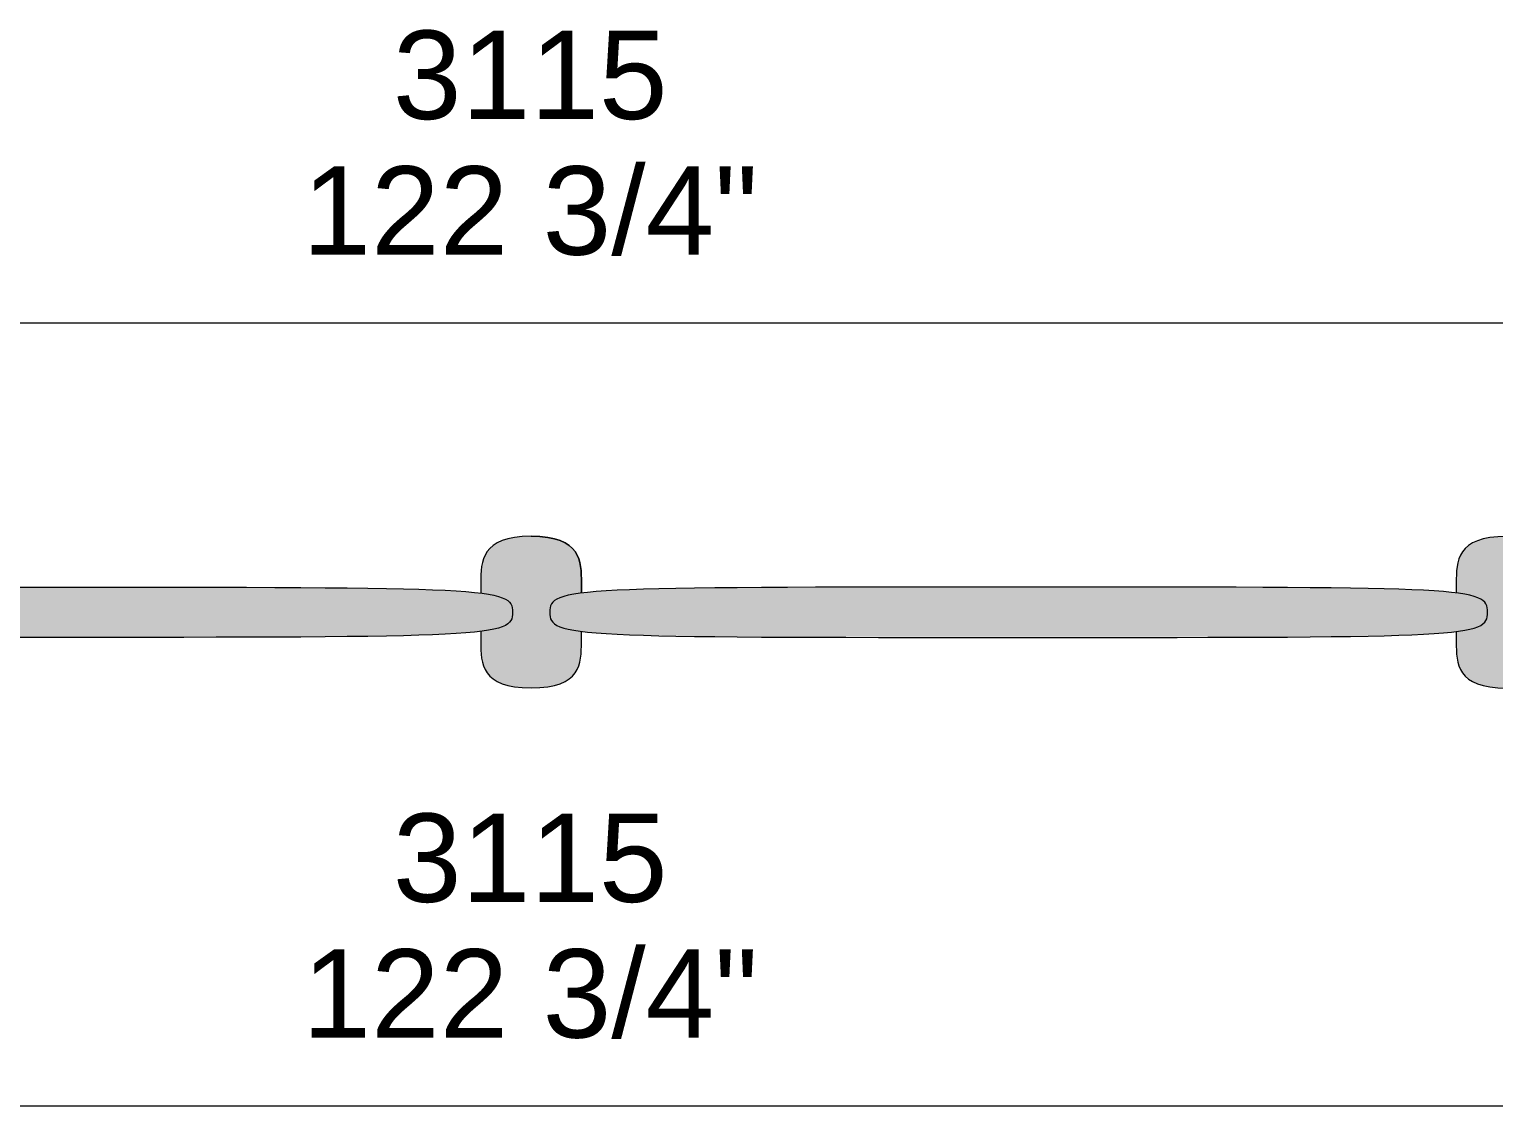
# Model space of a CAD drawing. Header units: millimetres. Extents: x -23380 to 52531, y -5628 to 1041.
# Drawn here: x -2095 to -936, y -1709 to -857 of the extents above; entities that cross this region are included whole.
import ezdxf

# ---------------------------------------------------------------- set-up
doc = ezdxf.new("R2010")
doc.units = ezdxf.units.MM
for name, color, linetype, lineweight in [('dimensions', 7, 'Continuous', 5), ('drawing', 7, 'Continuous', 5), ('hatch', 9, 'Continuous', 5)]:
    doc.layers.add(name, color=color, linetype=linetype, lineweight=lineweight)
doc.styles.add('Poliform mm', font='arial.ttf')
doc.styles.add('Poliform pollici', font='arial.ttf')

msp = doc.modelspace()

# ---------------------------------------------------------------- hatches: boundary and pattern name
at = {"layer": 'hatch'}
for points in [[(-1712.8, -1318.9), (-1712.8, -1318.2), (-1712.8, -1317.5), (-1712.9, -1316.8), (-1712.9, -1316.5), (-1712.9, -1316.2), (-1713, -1315.8), (-1713, -1315.5), (-1713.1, -1315.2), (-1713.1, -1314.9), (-1713.2, -1314.6), (-1713.3, -1314.3), (-1713.4, -1314), (-1713.5, -1313.7), (-1713.5, -1313.6), (-1713.6, -1313.4), (-1713.7, -1313.3), (-1713.7, -1313.1), (-1713.8, -1313), (-1713.9, -1312.8), (-1713.9, -1312.7), (-1714, -1312.6), (-1714.1, -1312.4), (-1714.2, -1312.3), (-1714.2, -1312.2), (-1714.3, -1312), (-1714.4, -1311.9), (-1714.5, -1311.8), (-1714.6, -1311.6), (-1714.7, -1311.5), (-1714.8, -1311.4), (-1714.9, -1311.2), (-1715, -1311.1), (-1715.1, -1311), (-1715.2, -1310.9), (-1715.3, -1310.7), (-1715.5, -1310.6), (-1715.6, -1310.5), (-1715.7, -1310.4), (-1715.9, -1310.2), (-1716, -1310.1), (-1716.1, -1310), (-1716.4, -1309.8), (-1716.7, -1309.5), (-1717.1, -1309.3), (-1717.4, -1309.1), (-1717.8, -1308.8), (-1718.2, -1308.6), (-1718.6, -1308.4), (-1719, -1308.2), (-1719.4, -1308), (-1719.9, -1307.8), (-1720.3, -1307.6), (-1720.8, -1307.4), (-1721.4, -1307.2), (-1721.9, -1307), (-1723, -1306.6), (-1724.3, -1306.2), (-1725.6, -1305.9), (-1727, -1305.5), (-1728.6, -1305.2), (-1730.2, -1304.9), (-1733.8, -1304.3), (-1737.9, -1303.7), (-1737.9, -1295.6), (-1737.8, -1292.4), (-1737.8, -1289.2), (-1737.7, -1287.6), (-1737.6, -1285.9), (-1737.4, -1284.3), (-1737.2, -1282.7), (-1737.1, -1282), (-1737, -1281.2), (-1736.8, -1280.4), (-1736.6, -1279.6), (-1736.4, -1278.8), (-1736.2, -1278.1), (-1736, -1277.3), (-1735.8, -1276.6), (-1735.5, -1275.8), (-1735.2, -1275.1), (-1734.9, -1274.4), (-1734.5, -1273.6), (-1734.3, -1273.3), (-1734.2, -1272.9), (-1734, -1272.6), (-1733.8, -1272.2), (-1733.5, -1271.9), (-1733.3, -1271.6), (-1733.1, -1271.2), (-1732.9, -1270.9), (-1732.6, -1270.6), (-1732.4, -1270.2), (-1732.2, -1269.9), (-1731.9, -1269.6), (-1731.6, -1269.3), (-1731.3, -1269), (-1731.1, -1268.6), (-1730.8, -1268.3), (-1730.5, -1268), (-1730.2, -1267.7), (-1729.9, -1267.4), (-1729.5, -1267.1), (-1729.2, -1266.9), (-1728.9, -1266.6), (-1728.5, -1266.3), (-1728.1, -1266), (-1727.8, -1265.7), (-1727.4, -1265.5), (-1727, -1265.2), (-1726.6, -1264.9), (-1726.2, -1264.7), (-1725.8, -1264.4), (-1725.4, -1264.2), (-1724.9, -1264), (-1724.5, -1263.7), (-1724, -1263.5), (-1723.1, -1263), (-1722.1, -1262.6), (-1721.1, -1262.2), (-1720, -1261.8), (-1718.9, -1261.4), (-1717.7, -1261.1), (-1716.5, -1260.8), (-1715.3, -1260.5), (-1714, -1260.2), (-1712.6, -1259.9), (-1711.2, -1259.7), (-1709.8, -1259.5), (-1708.2, -1259.3), (-1706.7, -1259.2), (-1705.1, -1259), (-1703.4, -1258.9), (-1701.7, -1258.9), (-1698.1, -1258.8), (-1694.7, -1258.9), (-1691.5, -1259), (-1690, -1259.1), (-1688.5, -1259.3), (-1687, -1259.4), (-1685.7, -1259.6), (-1684.4, -1259.8), (-1683.2, -1260), (-1682, -1260.2), (-1680.8, -1260.5), (-1679.7, -1260.7), (-1678.7, -1261), (-1677.6, -1261.3), (-1676.6, -1261.6), (-1675.7, -1262), (-1674.7, -1262.3), (-1673.8, -1262.7), (-1673, -1263.1), (-1672.1, -1263.5), (-1671.3, -1263.9), (-1670.6, -1264.3), (-1669.8, -1264.8), (-1669.1, -1265.2), (-1668.5, -1265.7), (-1667.8, -1266.2), (-1667.2, -1266.7), (-1666.6, -1267.2), (-1666, -1267.7), (-1665.5, -1268.2), (-1665, -1268.8), (-1664.5, -1269.3), (-1664, -1269.9), (-1663.6, -1270.5), (-1663.2, -1271), (-1662.8, -1271.6), (-1662.4, -1272.2), (-1662, -1272.9), (-1661.7, -1273.5), (-1661.4, -1274.1), (-1661.1, -1274.7), (-1660.8, -1275.4), (-1660.6, -1276), (-1660.3, -1276.7), (-1660.1, -1277.4), (-1659.9, -1278), (-1659.7, -1278.7), (-1659.6, -1279.4), (-1659.4, -1280.1), (-1659.3, -1280.7), (-1659.1, -1281.4), (-1658.9, -1282.8), (-1658.7, -1284.2), (-1658.6, -1285.7), (-1658.5, -1287.1), (-1658.4, -1288.5), (-1658.3, -1289.9), (-1658.3, -1303.7), (-1662.3, -1304.3), (-1665.9, -1304.9), (-1667.6, -1305.2), (-1669.1, -1305.5), (-1670.5, -1305.9), (-1671.9, -1306.2), (-1673.1, -1306.6), (-1674.2, -1307), (-1674.8, -1307.2), (-1675.3, -1307.4), (-1675.8, -1307.6), (-1676.3, -1307.8), (-1676.7, -1308), (-1677.2, -1308.2), (-1677.6, -1308.4), (-1678, -1308.6), (-1678.4, -1308.8), (-1678.7, -1309.1), (-1679.1, -1309.3), (-1679.4, -1309.5), (-1679.7, -1309.8), (-1680, -1310), (-1680.2, -1310.1), (-1680.3, -1310.2), (-1680.4, -1310.4), (-1680.6, -1310.5), (-1680.7, -1310.6), (-1680.8, -1310.7), (-1680.9, -1310.9), (-1681, -1311), (-1681.1, -1311.1), (-1681.3, -1311.2), (-1681.4, -1311.4), (-1681.5, -1311.5), (-1681.6, -1311.6), (-1681.7, -1311.8), (-1681.7, -1311.9), (-1681.8, -1312), (-1681.9, -1312.2), (-1682, -1312.3), (-1682.1, -1312.4), (-1682.2, -1312.6), (-1682.2, -1312.7), (-1682.3, -1312.8), (-1682.4, -1313), (-1682.4, -1313.1), (-1682.5, -1313.3), (-1682.5, -1313.4), (-1682.6, -1313.6), (-1682.7, -1313.7), (-1682.8, -1314), (-1682.9, -1314.3), (-1682.9, -1314.6), (-1683, -1314.9), (-1683.1, -1315.2), (-1683.1, -1315.5), (-1683.2, -1315.8), (-1683.2, -1316.2), (-1683.3, -1316.5), (-1683.3, -1316.8), (-1683.3, -1317.5), (-1683.3, -1318.2), (-1683.4, -1318.9), (-1683.3, -1319.6), (-1683.3, -1320.2), (-1683.3, -1320.9), (-1683.3, -1321.2), (-1683.2, -1321.6), (-1683.2, -1321.9), (-1683.1, -1322.2), (-1683.1, -1322.5), (-1683, -1322.8), (-1682.9, -1323.1), (-1682.9, -1323.4), (-1682.8, -1323.7), (-1682.7, -1324), (-1682.6, -1324.2), (-1682.5, -1324.3), (-1682.5, -1324.4), (-1682.4, -1324.6), (-1682.4, -1324.7), (-1682.3, -1324.9), (-1682.2, -1325), (-1682.2, -1325.1), (-1682.1, -1325.3), (-1682, -1325.4), (-1681.9, -1325.5), (-1681.8, -1325.7), (-1681.7, -1325.8), (-1681.7, -1326), (-1681.6, -1326.1), (-1681.5, -1326.2), (-1681.4, -1326.3), (-1681.3, -1326.5), (-1681.1, -1326.6), (-1681, -1326.7), (-1680.9, -1326.9), (-1680.8, -1327), (-1680.7, -1327.1), (-1680.6, -1327.2), (-1680.4, -1327.3), (-1680.3, -1327.5), (-1680.2, -1327.6), (-1680, -1327.7), (-1679.7, -1328), (-1679.4, -1328.2), (-1679.1, -1328.4), (-1678.7, -1328.6), (-1678.4, -1328.9), (-1678, -1329.1), (-1677.6, -1329.3), (-1677.2, -1329.5), (-1676.7, -1329.7), (-1676.3, -1329.9), (-1675.8, -1330.1), (-1675.3, -1330.3), (-1674.8, -1330.5), (-1674.2, -1330.7), (-1673.1, -1331.1), (-1671.9, -1331.5), (-1670.5, -1331.8), (-1669.1, -1332.2), (-1667.6, -1332.5), (-1665.9, -1332.8), (-1662.3, -1333.5), (-1658.3, -1334), (-1658.3, -1342.5), (-1658.3, -1345.7), (-1658.4, -1348.9), (-1658.4, -1350.5), (-1658.6, -1352), (-1658.7, -1353.6), (-1658.8, -1354.4), (-1658.9, -1355.2), (-1659, -1356), (-1659.2, -1356.8), (-1659.3, -1357.5), (-1659.5, -1358.3), (-1659.7, -1359.1), (-1659.9, -1359.8), (-1660.1, -1360.6), (-1660.4, -1361.3), (-1660.7, -1362), (-1661, -1362.8), (-1661.3, -1363.5), (-1661.6, -1364.2), (-1661.8, -1364.5), (-1662, -1364.9), (-1662.2, -1365.2), (-1662.4, -1365.6), (-1662.6, -1365.9), (-1662.8, -1366.2), (-1663, -1366.6), (-1663.3, -1366.9), (-1663.5, -1367.2), (-1663.8, -1367.5), (-1664, -1367.9), (-1664.3, -1368.2), (-1664.5, -1368.5), (-1664.8, -1368.8), (-1665.1, -1369.1), (-1665.4, -1369.4), (-1665.7, -1369.7), (-1666, -1370), (-1666.3, -1370.3), (-1666.6, -1370.6), (-1667, -1370.9), (-1667.3, -1371.2), (-1667.6, -1371.4), (-1668, -1371.7), (-1668.4, -1372), (-1668.8, -1372.2), (-1669.1, -1372.5), (-1669.5, -1372.8), (-1669.9, -1373), (-1670.4, -1373.3), (-1670.8, -1373.5), (-1671.2, -1373.7), (-1672.1, -1374.2), (-1673.1, -1374.6), (-1674.1, -1375.1), (-1675.1, -1375.5), (-1676.2, -1375.9), (-1677.3, -1376.2), (-1678.4, -1376.6), (-1679.6, -1376.9), (-1680.9, -1377.2), (-1682.2, -1377.5), (-1683.5, -1377.7), (-1684.9, -1377.9), (-1686.4, -1378.1), (-1687.9, -1378.3), (-1689.5, -1378.5), (-1691.1, -1378.6), (-1692.7, -1378.7), (-1694.5, -1378.7), (-1698.1, -1378.8), (-1701.7, -1378.7), (-1703.4, -1378.7), (-1705.1, -1378.6), (-1706.7, -1378.5), (-1708.2, -1378.3), (-1709.8, -1378.1), (-1711.2, -1377.9), (-1712.6, -1377.7), (-1714, -1377.5), (-1715.3, -1377.2), (-1716.5, -1376.9), (-1717.7, -1376.6), (-1718.9, -1376.2), (-1720, -1375.9), (-1721.1, -1375.5), (-1722.1, -1375.1), (-1723.1, -1374.6), (-1724, -1374.2), (-1724.9, -1373.7), (-1725.4, -1373.5), (-1725.8, -1373.3), (-1726.2, -1373), (-1726.6, -1372.8), (-1727, -1372.5), (-1727.4, -1372.2), (-1727.8, -1372), (-1728.1, -1371.7), (-1728.5, -1371.4), (-1728.9, -1371.2), (-1729.2, -1370.9), (-1729.5, -1370.6), (-1729.9, -1370.3), (-1730.2, -1370), (-1730.5, -1369.7), (-1730.8, -1369.4), (-1731.1, -1369.1), (-1731.3, -1368.8), (-1731.6, -1368.5), (-1731.9, -1368.2), (-1732.2, -1367.9), (-1732.4, -1367.5), (-1732.6, -1367.2), (-1732.9, -1366.9), (-1733.1, -1366.6), (-1733.3, -1366.2), (-1733.5, -1365.9), (-1733.8, -1365.6), (-1734, -1365.2), (-1734.2, -1364.9), (-1734.3, -1364.5), (-1734.5, -1364.2), (-1734.9, -1363.5), (-1735.2, -1362.8), (-1735.5, -1362), (-1735.8, -1361.3), (-1736, -1360.6), (-1736.2, -1359.8), (-1736.4, -1359.1), (-1736.6, -1358.3), (-1736.8, -1357.5), (-1737, -1356.8), (-1737.1, -1356), (-1737.2, -1355.2), (-1737.3, -1354.4), (-1737.4, -1353.6), (-1737.6, -1352), (-1737.7, -1350.5), (-1737.8, -1348.9), (-1737.8, -1345.7), (-1737.9, -1334), (-1733.8, -1333.5), (-1730.2, -1332.8), (-1728.6, -1332.5), (-1727, -1332.2), (-1725.6, -1331.8), (-1724.3, -1331.5), (-1723, -1331.1), (-1721.9, -1330.7), (-1721.4, -1330.5), (-1720.8, -1330.3), (-1720.3, -1330.1), (-1719.9, -1329.9), (-1719.4, -1329.7), (-1719, -1329.5), (-1718.6, -1329.3), (-1718.2, -1329.1), (-1717.8, -1328.9), (-1717.4, -1328.6), (-1717.1, -1328.4), (-1716.7, -1328.2), (-1716.4, -1327.9), (-1716.1, -1327.7), (-1716, -1327.6), (-1715.9, -1327.5), (-1715.7, -1327.3), (-1715.6, -1327.2), (-1715.5, -1327.1), (-1715.3, -1327), (-1715.2, -1326.9), (-1715.1, -1326.7), (-1715, -1326.6), (-1714.9, -1326.5), (-1714.8, -1326.3), (-1714.7, -1326.2), (-1714.6, -1326.1), (-1714.5, -1325.9), (-1714.4, -1325.8), (-1714.3, -1325.7), (-1714.2, -1325.5), (-1714.2, -1325.4), (-1714.1, -1325.3), (-1714, -1325.1), (-1713.9, -1325), (-1713.9, -1324.9), (-1713.8, -1324.7), (-1713.7, -1324.6), (-1713.7, -1324.4), (-1713.6, -1324.3), (-1713.5, -1324.2), (-1713.5, -1324), (-1713.4, -1323.7), (-1713.3, -1323.4), (-1713.2, -1323.1), (-1713.1, -1322.8), (-1713.1, -1322.5), (-1713, -1322.2), (-1713, -1321.9), (-1712.9, -1321.6), (-1712.9, -1321.2), (-1712.9, -1320.9), (-1712.8, -1320.2), (-1712.8, -1319.6)], [(-1685.7, -1259.6), (-1684.4, -1259.8), (-1683.2, -1260), (-1682, -1260.2), (-1680.8, -1260.5), (-1679.7, -1260.7), (-1678.7, -1261), (-1677.6, -1261.3), (-1676.6, -1261.6), (-1675.7, -1262), (-1674.7, -1262.3), (-1673.8, -1262.7), (-1673, -1263.1), (-1672.1, -1263.5), (-1671.3, -1263.9), (-1670.6, -1264.3), (-1669.8, -1264.8), (-1669.1, -1265.2), (-1668.5, -1265.7), (-1667.8, -1266.2), (-1667.2, -1266.7), (-1666.6, -1267.2), (-1666, -1267.7), (-1665.5, -1268.2), (-1665, -1268.8), (-1664.5, -1269.3), (-1664, -1269.9), (-1663.6, -1270.5), (-1663.2, -1271), (-1662.8, -1271.6), (-1662.4, -1272.2), (-1662, -1272.9), (-1661.7, -1273.5), (-1661.4, -1274.1), (-1661.1, -1274.7), (-1660.8, -1275.4), (-1660.6, -1276), (-1660.3, -1276.7), (-1660.1, -1277.3), (-1659.9, -1278), (-1659.7, -1278.7), (-1659.6, -1279.4), (-1659.4, -1280.1), (-1659.3, -1280.7), (-1659.1, -1281.4), (-1658.9, -1282.8), (-1658.7, -1284.2), (-1658.6, -1285.7), (-1658.5, -1287.1), (-1658.4, -1288.5), (-1658.3, -1289.9), (-1658.3, -1303.7), (-1658.3, -1303.7), (-1658.3, -1295.6), (-1658.3, -1289.9), (-1658.4, -1288.5), (-1658.5, -1287.1), (-1658.6, -1285.7), (-1658.7, -1284.2), (-1658.9, -1282.8), (-1659.1, -1281.4), (-1659.3, -1280.7), (-1659.4, -1280.1), (-1659.6, -1279.4), (-1659.7, -1278.7), (-1659.9, -1278), (-1660.1, -1277.4), (-1660.3, -1276.7), (-1660.6, -1276), (-1660.8, -1275.4), (-1661.1, -1274.7), (-1661.4, -1274.1), (-1661.7, -1273.5), (-1662, -1272.9), (-1662.4, -1272.2), (-1662.8, -1271.6), (-1663.2, -1271), (-1663.6, -1270.5), (-1664, -1269.9), (-1664.5, -1269.3), (-1665, -1268.8), (-1665.5, -1268.2), (-1666, -1267.7), (-1666.6, -1267.2), (-1667.2, -1266.7), (-1667.8, -1266.2), (-1668.5, -1265.7), (-1669.1, -1265.2), (-1669.8, -1264.8), (-1670.6, -1264.3), (-1671.3, -1263.9), (-1672.1, -1263.5), (-1673, -1263.1), (-1673.8, -1262.7), (-1674.7, -1262.3), (-1675.7, -1262), (-1676.6, -1261.6), (-1677.6, -1261.3), (-1678.7, -1261), (-1679.7, -1260.7), (-1680.8, -1260.5), (-1682, -1260.2), (-1683.2, -1260), (-1684.4, -1259.8)], [(-886, -1303.6), (-890, -1304.2), (-893.5, -1304.8), (-895.1, -1305.1), (-896.6, -1305.5), (-898.1, -1305.8), (-899.4, -1306.2), (-900.6, -1306.5), (-901.7, -1306.9), (-902.3, -1307.1), (-902.8, -1307.3), (-903.3, -1307.5), (-903.7, -1307.7), (-904.2, -1307.9), (-904.6, -1308.1), (-905, -1308.4), (-905.4, -1308.6), (-905.8, -1308.8), (-906.2, -1309), (-906.5, -1309.3), (-906.8, -1309.5), (-907.1, -1309.7), (-907.4, -1310), (-907.6, -1310.1), (-907.7, -1310.2), (-907.8, -1310.3), (-908, -1310.5), (-908.1, -1310.6), (-908.2, -1310.7), (-908.3, -1310.8), (-908.4, -1311), (-908.5, -1311.1), (-908.7, -1311.2), (-908.8, -1311.3), (-908.9, -1311.5), (-909, -1311.6), (-909.1, -1311.7), (-909.1, -1311.9), (-909.2, -1312), (-909.3, -1312.1), (-909.4, -1312.3), (-909.5, -1312.4), (-909.5, -1312.6), (-909.6, -1312.7), (-909.7, -1312.8), (-909.8, -1313), (-909.8, -1313.1), (-909.9, -1313.3), (-909.9, -1313.4), (-910.1, -1313.7), (-910.2, -1314), (-910.2, -1314.3), (-910.3, -1314.6), (-910.4, -1314.9), (-910.5, -1315.2), (-910.5, -1315.5), (-910.6, -1315.9), (-910.6, -1316.2), (-910.7, -1316.5), (-910.7, -1316.8), (-910.7, -1317.5), (-910.7, -1318.2), (-910.8, -1318.9), (-910.7, -1319.6), (-910.7, -1320.3), (-910.7, -1321), (-910.7, -1321.3), (-910.6, -1321.7), (-910.6, -1322), (-910.5, -1322.3), (-910.5, -1322.6), (-910.4, -1322.9), (-910.3, -1323.2), (-910.2, -1323.5), (-910.2, -1323.8), (-910.1, -1324.1), (-909.9, -1324.4), (-909.9, -1324.6), (-909.8, -1324.7), (-909.8, -1324.9), (-909.7, -1325), (-909.6, -1325.1), (-909.6, -1325.3), (-909.5, -1325.4), (-909.4, -1325.6), (-909.3, -1325.7), (-909.2, -1325.8), (-909.1, -1326), (-909.1, -1326.1), (-909, -1326.2), (-908.9, -1326.4), (-908.8, -1326.5), (-908.7, -1326.6), (-908.5, -1326.7), (-908.4, -1326.9), (-908.3, -1327), (-908.2, -1327.1), (-908.1, -1327.3), (-908, -1327.4), (-907.8, -1327.5), (-907.7, -1327.6), (-907.6, -1327.7), (-907.4, -1327.9), (-907.1, -1328.1), (-906.8, -1328.3), (-906.5, -1328.6), (-906.2, -1328.8), (-905.8, -1329), (-905.4, -1329.3), (-905, -1329.5), (-904.6, -1329.7), (-904.2, -1329.9), (-903.7, -1330.1), (-903.3, -1330.3), (-902.8, -1330.5), (-902.3, -1330.7), (-901.7, -1330.9), (-900.6, -1331.3), (-899.4, -1331.7), (-898.1, -1332), (-896.6, -1332.4), (-895.1, -1332.7), (-893.5, -1333), (-890, -1333.6), (-886, -1334.2), (-886, -1342.6), (-886, -1345.7), (-886.1, -1348.9), (-886.2, -1350.5), (-886.3, -1352.1), (-886.4, -1353.7), (-886.5, -1354.5), (-886.6, -1355.3), (-886.7, -1356.1), (-886.9, -1356.8), (-887, -1357.6), (-887.2, -1358.4), (-887.4, -1359.1), (-887.6, -1359.9), (-887.9, -1360.6), (-888.1, -1361.4), (-888.4, -1362.1), (-888.7, -1362.8), (-889, -1363.5), (-889.3, -1364.2), (-889.5, -1364.6), (-889.7, -1364.9), (-889.9, -1365.3), (-890.1, -1365.6), (-890.3, -1366), (-890.5, -1366.3), (-890.7, -1366.6), (-891, -1367), (-891.2, -1367.3), (-891.5, -1367.6), (-891.7, -1367.9), (-892, -1368.2), (-892.2, -1368.6), (-892.5, -1368.9), (-892.8, -1369.2), (-893.1, -1369.5), (-893.4, -1369.8), (-893.7, -1370.1), (-894, -1370.4), (-894.3, -1370.7), (-894.7, -1370.9), (-895, -1371.2), (-895.4, -1371.5), (-895.7, -1371.8), (-896.1, -1372), (-896.5, -1372.3), (-896.9, -1372.6), (-897.2, -1372.8), (-897.7, -1373.1), (-898.1, -1373.3), (-898.5, -1373.6), (-898.9, -1373.8), (-899.8, -1374.3), (-900.8, -1374.7), (-901.8, -1375.1), (-902.8, -1375.5), (-903.9, -1375.9), (-905, -1376.3), (-906.1, -1376.6), (-907.3, -1376.9), (-908.6, -1377.2), (-909.9, -1377.5), (-911.3, -1377.8), (-912.7, -1378), (-914.1, -1378.2), (-915.6, -1378.4), (-917.2, -1378.5), (-918.8, -1378.6), (-920.5, -1378.7), (-922.2, -1378.8), (-925.8, -1378.9), (-929.4, -1378.8), (-931.1, -1378.7), (-932.8, -1378.6), (-934.4, -1378.5), (-936, -1378.4), (-937.5, -1378.2), (-938.9, -1378), (-940.3, -1377.8), (-941.7, -1377.5), (-943, -1377.2), (-944.2, -1376.9), (-945.4, -1376.6), (-946.6, -1376.3), (-947.7, -1375.9), (-948.8, -1375.5), (-949.8, -1375.1), (-950.8, -1374.7), (-951.7, -1374.3), (-952.6, -1373.8), (-953.1, -1373.6), (-953.5, -1373.3), (-953.9, -1373.1), (-954.3, -1372.8), (-954.7, -1372.6), (-955.1, -1372.3), (-955.5, -1372), (-955.9, -1371.8), (-956.2, -1371.5), (-956.6, -1371.2), (-956.9, -1370.9), (-957.2, -1370.7), (-957.6, -1370.4), (-957.9, -1370.1), (-958.2, -1369.8), (-958.5, -1369.5), (-958.8, -1369.2), (-959.1, -1368.9), (-959.3, -1368.6), (-959.6, -1368.2), (-959.9, -1367.9), (-960.1, -1367.6), (-960.4, -1367.3), (-960.6, -1367), (-960.8, -1366.6), (-961, -1366.3), (-961.3, -1366), (-961.5, -1365.6), (-961.7, -1365.3), (-961.9, -1364.9), (-962.1, -1364.6), (-962.2, -1364.2), (-962.6, -1363.5), (-962.9, -1362.8), (-963.2, -1362.1), (-963.5, -1361.4), (-963.7, -1360.6), (-964, -1359.9), (-964.2, -1359.1), (-964.4, -1358.4), (-964.5, -1357.6), (-964.7, -1356.8), (-964.8, -1356), (-964.9, -1355.3), (-965.1, -1354.5), (-965.2, -1353.7), (-965.3, -1352.1), (-965.4, -1350.5), (-965.5, -1348.9), (-965.6, -1345.7), (-965.6, -1334.2), (-961.6, -1333.6), (-958, -1333), (-956.4, -1332.7), (-954.9, -1332.4), (-953.5, -1332), (-952.2, -1331.7), (-951, -1331.3), (-949.8, -1330.9), (-949.3, -1330.7), (-948.8, -1330.5), (-948.3, -1330.3), (-947.8, -1330.1), (-947.4, -1329.9), (-947, -1329.7), (-946.5, -1329.5), (-946.1, -1329.3), (-945.8, -1329), (-945.4, -1328.8), (-945.1, -1328.6), (-944.7, -1328.3), (-944.4, -1328.1), (-944.1, -1327.9), (-944, -1327.7), (-943.9, -1327.6), (-943.7, -1327.5), (-943.6, -1327.4), (-943.5, -1327.3), (-943.4, -1327.1), (-943.2, -1327), (-943.1, -1326.9), (-943, -1326.7), (-942.9, -1326.6), (-942.8, -1326.5), (-942.7, -1326.4), (-942.6, -1326.2), (-942.5, -1326.1), (-942.4, -1326), (-942.3, -1325.8), (-942.3, -1325.7), (-942.2, -1325.5), (-942.1, -1325.4), (-942, -1325.3), (-941.9, -1325.1), (-941.9, -1325), (-941.8, -1324.9), (-941.7, -1324.7), (-941.7, -1324.6), (-941.6, -1324.4), (-941.5, -1324.1), (-941.4, -1323.8), (-941.3, -1323.5), (-941.2, -1323.2), (-941.2, -1322.9), (-941.1, -1322.6), (-941, -1322.3), (-941, -1322), (-941, -1321.7), (-940.9, -1321.3), (-940.9, -1321), (-940.8, -1320.3), (-940.8, -1319.6), (-940.8, -1318.9), (-940.8, -1318.2), (-940.8, -1317.5), (-940.9, -1316.8), (-940.9, -1316.5), (-941, -1316.2), (-941, -1315.9), (-941, -1315.5), (-941.1, -1315.2), (-941.2, -1314.9), (-941.2, -1314.6), (-941.3, -1314.3), (-941.4, -1314), (-941.5, -1313.7), (-941.6, -1313.4), (-941.7, -1313.3), (-941.7, -1313.1), (-941.8, -1313), (-941.9, -1312.8), (-941.9, -1312.7), (-942, -1312.6), (-942.1, -1312.4), (-942.2, -1312.3), (-942.3, -1312.1), (-942.3, -1312), (-942.4, -1311.9), (-942.5, -1311.7), (-942.6, -1311.6), (-942.7, -1311.5), (-942.8, -1311.3), (-942.9, -1311.2), (-943, -1311.1), (-943.1, -1311), (-943.2, -1310.8), (-943.4, -1310.7), (-943.5, -1310.6), (-943.6, -1310.5), (-943.7, -1310.3), (-943.9, -1310.2), (-944, -1310.1), (-944.1, -1310), (-944.4, -1309.7), (-944.7, -1309.5), (-945.1, -1309.3), (-945.4, -1309), (-945.8, -1308.8), (-946.1, -1308.6), (-946.5, -1308.4), (-947, -1308.1), (-947.4, -1307.9), (-947.8, -1307.7), (-948.3, -1307.5), (-948.8, -1307.3), (-949.3, -1307.1), (-949.8, -1306.9), (-951, -1306.5), (-952.2, -1306.2), (-953.5, -1305.8), (-954.9, -1305.5), (-956.4, -1305.1), (-958, -1304.8), (-961.6, -1304.2), (-965.6, -1303.6), (-965.6, -1295.6), (-965.6, -1292.4), (-965.5, -1289.2), (-965.4, -1287.6), (-965.3, -1286), (-965.1, -1284.4), (-964.9, -1282.8), (-964.8, -1282), (-964.7, -1281.2), (-964.5, -1280.4), (-964.3, -1279.7), (-964.2, -1278.9), (-963.9, -1278.1), (-963.7, -1277.4), (-963.5, -1276.6), (-963.2, -1275.9), (-962.9, -1275.1), (-962.6, -1274.4), (-962.2, -1273.7), (-962, -1273.4), (-961.9, -1273), (-961.7, -1272.7), (-961.5, -1272.3), (-961.3, -1272), (-961, -1271.6), (-960.8, -1271.3), (-960.6, -1271), (-960.4, -1270.6), (-960.1, -1270.3), (-959.9, -1270), (-959.6, -1269.6), (-959.3, -1269.3), (-959.1, -1269), (-958.8, -1268.7), (-958.5, -1268.4), (-958.2, -1268.1), (-957.9, -1267.8), (-957.6, -1267.5), (-957.2, -1267.2), (-956.9, -1266.9), (-956.6, -1266.6), (-956.2, -1266.3), (-955.8, -1266.1), (-955.5, -1265.8), (-955.1, -1265.5), (-954.7, -1265.3), (-954.3, -1265), (-953.9, -1264.8), (-953.5, -1264.5), (-953.1, -1264.3), (-952.6, -1264), (-952.2, -1263.8), (-951.7, -1263.5), (-950.8, -1263.1), (-949.8, -1262.7), (-948.8, -1262.3), (-947.7, -1261.9), (-946.6, -1261.5), (-945.4, -1261.1), (-944.2, -1260.8), (-943, -1260.5), (-941.7, -1260.2), (-940.3, -1260), (-938.9, -1259.8), (-937.5, -1259.6), (-936, -1259.4), (-934.4, -1259.2), (-932.8, -1259.1), (-931.1, -1259), (-929.4, -1258.9), (-925.8, -1258.9), (-922.2, -1258.9), (-920.4, -1259), (-918.8, -1259.1), (-917.2, -1259.2), (-915.6, -1259.4), (-914.1, -1259.6), (-912.6, -1259.8), (-911.2, -1260), (-909.9, -1260.2), (-908.6, -1260.5), (-907.3, -1260.8), (-906.1, -1261.1), (-905, -1261.5), (-903.9, -1261.9), (-902.8, -1262.3), (-901.8, -1262.7), (-900.8, -1263.1), (-899.8, -1263.5), (-899.4, -1263.8), (-898.9, -1264), (-898.5, -1264.3), (-898.1, -1264.5), (-897.6, -1264.8), (-897.2, -1265), (-896.8, -1265.3), (-896.5, -1265.5), (-896.1, -1265.8), (-895.7, -1266.1), (-895.3, -1266.4), (-895, -1266.6), (-894.7, -1266.9), (-894.3, -1267.2), (-894, -1267.5), (-893.7, -1267.8), (-893.4, -1268.1), (-893.1, -1268.4), (-892.8, -1268.7), (-892.5, -1269), (-892.2, -1269.3), (-892, -1269.7), (-891.7, -1270), (-891.5, -1270.3), (-891.2, -1270.6), (-891, -1271), (-890.7, -1271.3), (-890.5, -1271.6), (-890.3, -1272), (-890.1, -1272.3), (-889.9, -1272.7), (-889.7, -1273), (-889.5, -1273.4), (-889.3, -1273.7), (-889, -1274.4), (-888.7, -1275.2), (-888.4, -1275.9), (-888.1, -1276.6), (-887.8, -1277.4), (-887.6, -1278.1), (-887.4, -1278.9), (-887.2, -1279.7), (-887, -1280.4), (-886.9, -1281.2), (-886.7, -1282), (-886.6, -1282.8), (-886.4, -1284.4), (-886.3, -1286), (-886.1, -1287.6), (-886.1, -1289.2), (-886, -1292.5)], [(-1712.8, -1318.9), (-1712.8, -1319.6), (-1712.8, -1320.2), (-1712.9, -1320.9), (-1712.9, -1321.2), (-1712.9, -1321.6), (-1713, -1321.9), (-1713, -1322.2), (-1713.1, -1322.5), (-1713.1, -1322.8), (-1713.2, -1323.1), (-1713.3, -1323.4), (-1713.4, -1323.7), (-1713.5, -1324), (-1713.5, -1324.2), (-1713.6, -1324.3), (-1713.7, -1324.4), (-1713.7, -1324.6), (-1713.8, -1324.7), (-1713.9, -1324.9), (-1713.9, -1325), (-1714, -1325.1), (-1714.1, -1325.3), (-1714.2, -1325.4), (-1714.2, -1325.5), (-1714.3, -1325.7), (-1714.4, -1325.8), (-1714.5, -1325.9), (-1714.6, -1326.1), (-1714.7, -1326.2), (-1714.8, -1326.3), (-1714.9, -1326.5), (-1715, -1326.6), (-1715.1, -1326.7), (-1715.2, -1326.9), (-1715.3, -1327), (-1715.5, -1327.1), (-1715.6, -1327.2), (-1715.7, -1327.3), (-1715.9, -1327.5), (-1716, -1327.6), (-1716.1, -1327.7), (-1716.4, -1327.9), (-1716.7, -1328.2), (-1717.1, -1328.4), (-1717.4, -1328.6), (-1717.8, -1328.9), (-1718.2, -1329.1), (-1718.6, -1329.3), (-1719, -1329.5), (-1719.4, -1329.7), (-1719.9, -1329.9), (-1720.3, -1330.1), (-1720.8, -1330.3), (-1721.4, -1330.5), (-1721.9, -1330.7), (-1723, -1331.1), (-1724.3, -1331.5), (-1725.6, -1331.8), (-1727, -1332.2), (-1728.6, -1332.5), (-1730.2, -1332.8), (-1733.8, -1333.5), (-1737.9, -1334), (-1745.5, -1334.9), (-1754.6, -1335.6), (-1777.4, -1336.8), (-1845.1, -1338.2), (-2328.9, -1338.2), (-2392.8, -1336.8), (-2414.6, -1335.7), (-2423.2, -1334.9), (-2430.6, -1334.1), (-2434.6, -1333.6), (-2438.1, -1333), (-2439.7, -1332.6), (-2441.2, -1332.3), (-2442.6, -1332), (-2444, -1331.6), (-2445.2, -1331.2), (-2446.3, -1330.9), (-2446.8, -1330.7), (-2447.3, -1330.5), (-2447.8, -1330.3), (-2448.3, -1330), (-2448.8, -1329.8), (-2449.2, -1329.6), (-2449.6, -1329.4), (-2450, -1329.2), (-2450.4, -1329), (-2450.7, -1328.7), (-2451.1, -1328.5), (-2451.4, -1328.3), (-2451.7, -1328), (-2452, -1327.8), (-2452.1, -1327.7), (-2452.3, -1327.6), (-2452.4, -1327.4), (-2452.5, -1327.3), (-2452.7, -1327.2), (-2452.8, -1327.1), (-2452.9, -1326.9), (-2453, -1326.8), (-2453.1, -1326.7), (-2453.2, -1326.6), (-2453.3, -1326.4), (-2453.4, -1326.3), (-2453.5, -1326.2), (-2453.6, -1326), (-2453.7, -1325.9), (-2453.8, -1325.8), (-2453.9, -1325.6), (-2454, -1325.5), (-2454.1, -1325.4), (-2454.1, -1325.2), (-2454.2, -1325.1), (-2454.3, -1324.9), (-2454.3, -1324.8), (-2454.4, -1324.6), (-2454.5, -1324.5), (-2454.5, -1324.4), (-2454.6, -1324.1), (-2454.7, -1323.8), (-2454.8, -1323.5), (-2454.9, -1323.2), (-2455, -1322.9), (-2455, -1322.6), (-2455.1, -1322.2), (-2455.2, -1321.9), (-2455.2, -1321.6), (-2455.2, -1321.3), (-2455.3, -1320.9), (-2455.3, -1320.3), (-2455.3, -1319.6), (-2455.3, -1318.9), (-2455.3, -1318.1), (-2455.3, -1317.5), (-2455.3, -1316.8), (-2455.2, -1316.4), (-2455.2, -1316.1), (-2455.2, -1315.8), (-2455.1, -1315.5), (-2455, -1315.2), (-2455, -1314.8), (-2454.9, -1314.5), (-2454.8, -1314.2), (-2454.7, -1313.9), (-2454.6, -1313.6), (-2454.5, -1313.3), (-2454.5, -1313.2), (-2454.4, -1313.1), (-2454.3, -1312.9), (-2454.3, -1312.8), (-2454.2, -1312.6), (-2454.1, -1312.5), (-2454.1, -1312.4), (-2454, -1312.2), (-2453.9, -1312.1), (-2453.8, -1311.9), (-2453.7, -1311.8), (-2453.6, -1311.7), (-2453.5, -1311.5), (-2453.4, -1311.4), (-2453.3, -1311.3), (-2453.2, -1311.2), (-2453.1, -1311), (-2453, -1310.9), (-2452.9, -1310.8), (-2452.8, -1310.6), (-2452.7, -1310.5), (-2452.5, -1310.4), (-2452.4, -1310.3), (-2452.3, -1310.1), (-2452.1, -1310), (-2452, -1309.9), (-2451.7, -1309.7), (-2451.4, -1309.4), (-2451.1, -1309.2), (-2450.7, -1309), (-2450.4, -1308.7), (-2450, -1308.5), (-2449.6, -1308.3), (-2449.2, -1308.1), (-2448.8, -1307.9), (-2448.3, -1307.7), (-2447.8, -1307.5), (-2447.3, -1307.3), (-2446.8, -1307.1), (-2446.3, -1306.9), (-2445.2, -1306.5), (-2444, -1306.1), (-2442.6, -1305.8), (-2441.2, -1305.4), (-2439.7, -1305.1), (-2438.1, -1304.8), (-2434.6, -1304.1), (-2430.6, -1303.6), (-2423.2, -1302.8), (-2414.6, -1302.1), (-2392.8, -1300.9), (-2328.9, -1299.5), (-1845.1, -1299.5), (-1777.4, -1301), (-1754.6, -1302.1), (-1745.5, -1302.9), (-1737.9, -1303.7), (-1733.8, -1304.3), (-1730.2, -1304.9), (-1728.6, -1305.2), (-1727, -1305.5), (-1725.6, -1305.9), (-1724.3, -1306.2), (-1723, -1306.6), (-1721.9, -1307), (-1721.4, -1307.2), (-1720.8, -1307.4), (-1720.3, -1307.6), (-1719.9, -1307.8), (-1719.4, -1308), (-1719, -1308.2), (-1718.6, -1308.4), (-1718.2, -1308.6), (-1717.8, -1308.8), (-1717.4, -1309.1), (-1717.1, -1309.3), (-1716.7, -1309.5), (-1716.4, -1309.8), (-1716.1, -1310), (-1716, -1310.1), (-1715.9, -1310.2), (-1715.7, -1310.4), (-1715.6, -1310.5), (-1715.5, -1310.6), (-1715.3, -1310.7), (-1715.2, -1310.9), (-1715.1, -1311), (-1715, -1311.1), (-1714.9, -1311.2), (-1714.8, -1311.4), (-1714.7, -1311.5), (-1714.6, -1311.6), (-1714.5, -1311.8), (-1714.4, -1311.9), (-1714.3, -1312), (-1714.2, -1312.2), (-1714.2, -1312.3), (-1714.1, -1312.4), (-1714, -1312.6), (-1713.9, -1312.7), (-1713.9, -1312.8), (-1713.8, -1313), (-1713.7, -1313.1), (-1713.7, -1313.3), (-1713.6, -1313.4), (-1713.5, -1313.6), (-1713.5, -1313.7), (-1713.4, -1314), (-1713.3, -1314.3), (-1713.2, -1314.6), (-1713.1, -1314.9), (-1713.1, -1315.2), (-1713, -1315.5), (-1713, -1315.8), (-1712.9, -1316.2), (-1712.9, -1316.5), (-1712.9, -1316.8), (-1712.8, -1317.5), (-1712.8, -1318.2)], [(-1683.4, -1318.9), (-1683.3, -1318.2), (-1683.3, -1317.5), (-1683.3, -1316.8), (-1683.3, -1316.5), (-1683.2, -1316.2), (-1683.2, -1315.8), (-1683.1, -1315.5), (-1683.1, -1315.2), (-1683, -1314.9), (-1682.9, -1314.6), (-1682.9, -1314.3), (-1682.8, -1314), (-1682.7, -1313.7), (-1682.6, -1313.6), (-1682.5, -1313.4), (-1682.5, -1313.3), (-1682.4, -1313.1), (-1682.4, -1313), (-1682.3, -1312.8), (-1682.2, -1312.7), (-1682.2, -1312.6), (-1682.1, -1312.4), (-1682, -1312.3), (-1681.9, -1312.2), (-1681.8, -1312), (-1681.7, -1311.9), (-1681.7, -1311.8), (-1681.6, -1311.6), (-1681.5, -1311.5), (-1681.4, -1311.4), (-1681.3, -1311.2), (-1681.1, -1311.1), (-1681, -1311), (-1680.9, -1310.9), (-1680.8, -1310.7), (-1680.7, -1310.6), (-1680.6, -1310.5), (-1680.4, -1310.4), (-1680.3, -1310.2), (-1680.2, -1310.1), (-1680, -1310), (-1679.7, -1309.8), (-1679.4, -1309.5), (-1679.1, -1309.3), (-1678.7, -1309.1), (-1678.4, -1308.8), (-1678, -1308.6), (-1677.6, -1308.4), (-1677.2, -1308.2), (-1676.7, -1308), (-1676.3, -1307.8), (-1675.8, -1307.6), (-1675.3, -1307.4), (-1674.8, -1307.2), (-1674.2, -1307), (-1673.1, -1306.6), (-1671.9, -1306.2), (-1670.5, -1305.9), (-1669.1, -1305.5), (-1667.6, -1305.2), (-1665.9, -1304.9), (-1662.3, -1304.3), (-1658.3, -1303.7), (-1650.6, -1302.9), (-1641.6, -1302.1), (-1618.8, -1301), (-1551.1, -1299.6), (-1067.3, -1299.6), (-1003.3, -1301), (-981.6, -1302.1), (-972.9, -1302.8), (-965.6, -1303.6), (-961.6, -1304.2), (-958, -1304.8), (-956.4, -1305.1), (-954.9, -1305.5), (-953.5, -1305.8), (-952.2, -1306.2), (-951, -1306.5), (-949.8, -1306.9), (-949.3, -1307.1), (-948.8, -1307.3), (-948.3, -1307.5), (-947.8, -1307.7), (-947.4, -1307.9), (-947, -1308.1), (-946.5, -1308.4), (-946.1, -1308.6), (-945.8, -1308.8), (-945.4, -1309), (-945.1, -1309.3), (-944.7, -1309.5), (-944.4, -1309.7), (-944.1, -1310), (-944, -1310.1), (-943.9, -1310.2), (-943.7, -1310.3), (-943.6, -1310.5), (-943.5, -1310.6), (-943.4, -1310.7), (-943.2, -1310.8), (-943.1, -1311), (-943, -1311.1), (-942.9, -1311.2), (-942.8, -1311.3), (-942.7, -1311.5), (-942.6, -1311.6), (-942.5, -1311.7), (-942.4, -1311.9), (-942.3, -1312), (-942.3, -1312.1), (-942.2, -1312.3), (-942.1, -1312.4), (-942, -1312.6), (-941.9, -1312.7), (-941.9, -1312.8), (-941.8, -1313), (-941.7, -1313.1), (-941.7, -1313.3), (-941.6, -1313.4), (-941.5, -1313.7), (-941.4, -1314), (-941.3, -1314.3), (-941.2, -1314.6), (-941.2, -1314.9), (-941.1, -1315.2), (-941, -1315.5), (-941, -1315.9), (-941, -1316.2), (-940.9, -1316.5), (-940.9, -1316.8), (-940.8, -1317.5), (-940.8, -1318.2), (-940.8, -1318.9), (-940.8, -1319.6), (-940.8, -1320.3), (-940.9, -1321), (-940.9, -1321.3), (-941, -1321.7), (-941, -1322), (-941, -1322.3), (-941.1, -1322.6), (-941.2, -1322.9), (-941.2, -1323.2), (-941.3, -1323.5), (-941.4, -1323.8), (-941.5, -1324.1), (-941.6, -1324.4), (-941.7, -1324.6), (-941.7, -1324.7), (-941.8, -1324.9), (-941.9, -1325), (-941.9, -1325.1), (-942, -1325.3), (-942.1, -1325.4), (-942.2, -1325.5), (-942.3, -1325.7), (-942.3, -1325.8), (-942.4, -1326), (-942.5, -1326.1), (-942.6, -1326.2), (-942.7, -1326.4), (-942.8, -1326.5), (-942.9, -1326.6), (-943, -1326.7), (-943.1, -1326.9), (-943.2, -1327), (-943.4, -1327.1), (-943.5, -1327.3), (-943.6, -1327.4), (-943.7, -1327.5), (-943.9, -1327.6), (-944, -1327.7), (-944.1, -1327.9), (-944.4, -1328.1), (-944.7, -1328.3), (-945.1, -1328.6), (-945.4, -1328.8), (-945.8, -1329), (-946.1, -1329.3), (-946.5, -1329.5), (-947, -1329.7), (-947.4, -1329.9), (-947.8, -1330.1), (-948.3, -1330.3), (-948.8, -1330.5), (-949.3, -1330.7), (-949.8, -1330.9), (-951, -1331.3), (-952.2, -1331.7), (-953.5, -1332), (-954.9, -1332.4), (-956.4, -1332.7), (-958, -1333), (-961.6, -1333.6), (-965.6, -1334.2), (-972.9, -1335), (-981.6, -1335.7), (-1003.3, -1336.9), (-1067.3, -1338.2), (-1551.1, -1338.2), (-1618.8, -1336.8), (-1641.6, -1335.6), (-1650.6, -1334.9), (-1658.3, -1334), (-1662.3, -1333.5), (-1665.9, -1332.8), (-1667.6, -1332.5), (-1669.1, -1332.2), (-1670.5, -1331.8), (-1671.9, -1331.5), (-1673.1, -1331.1), (-1674.2, -1330.7), (-1674.8, -1330.5), (-1675.3, -1330.3), (-1675.8, -1330.1), (-1676.3, -1329.9), (-1676.7, -1329.7), (-1677.2, -1329.5), (-1677.6, -1329.3), (-1678, -1329.1), (-1678.4, -1328.9), (-1678.7, -1328.6), (-1679.1, -1328.4), (-1679.4, -1328.2), (-1679.7, -1328), (-1680, -1327.7), (-1680.2, -1327.6), (-1680.3, -1327.5), (-1680.4, -1327.3), (-1680.6, -1327.2), (-1680.7, -1327.1), (-1680.8, -1327), (-1680.9, -1326.9), (-1681, -1326.7), (-1681.1, -1326.6), (-1681.3, -1326.5), (-1681.4, -1326.3), (-1681.5, -1326.2), (-1681.6, -1326.1), (-1681.7, -1326), (-1681.7, -1325.8), (-1681.8, -1325.7), (-1681.9, -1325.5), (-1682, -1325.4), (-1682.1, -1325.3), (-1682.2, -1325.1), (-1682.2, -1325), (-1682.3, -1324.9), (-1682.4, -1324.7), (-1682.4, -1324.6), (-1682.5, -1324.4), (-1682.5, -1324.3), (-1682.6, -1324.2), (-1682.7, -1324), (-1682.8, -1323.7), (-1682.9, -1323.4), (-1682.9, -1323.1), (-1683, -1322.8), (-1683.1, -1322.5), (-1683.1, -1322.2), (-1683.2, -1321.9), (-1683.2, -1321.6), (-1683.3, -1321.2), (-1683.3, -1320.9), (-1683.3, -1320.2), (-1683.3, -1319.6)]]:
    msp.add_hatch(color=256, dxfattribs=at).paths.add_polyline_path(points, flags=0)

# ---------------------------------------------------------------- linework, layer by layer
at = {"layer": 'dimensions'}
for points in [[(-3254.8, -1089.8), (-142.8, -1089.8)], [(-3254.8, -1709.5), (-142.8, -1709.5)]]:
    msp.add_lwpolyline(points, dxfattribs=at)
at = {"layer": 'drawing'}
for points, knots in [([(-1698.1, -1258.8), (-1737.9, -1258.8), (-1737.9, -1282.1), (-1737.9, -1301.1), (-1737.9, -1303.7)], [0, 0, 0, 0, 66.520524, 77.574055, 77.574055, 77.574055, 77.574055]), ([(-1658.3, -1303.7), (-1658.3, -1301.1), (-1658.3, -1282.1), (-1658.3, -1258.8), (-1698.1, -1258.8), (-1658.3, -1258.8), (-1658.3, -1282.1), (-1658.3, -1301.1), (-1658.3, -1303.7)], [-77.577859, -77.577859, -77.577859, -77.577859, -66.520524, 0, 0, 0, 66.520524, 77.574055, 77.574055, 77.574055, 77.574055]), ([(-886, -1303.6), (-886, -1301), (-886, -1282.1), (-886, -1258.9), (-925.8, -1258.9), (-965.6, -1258.9), (-965.6, -1282.1), (-965.6, -1301), (-965.6, -1303.6)], [-77.412422, -77.412422, -77.412422, -77.412422, -66.520524, 0, 0, 0, 66.520524, 77.412422, 77.412422, 77.412422, 77.412422]), ([(-1712.8, -1318.9), (-1712.8, -1299), (-1727.9, -1299), (-2094.9, -1299), (-2440.3, -1299), (-2455.3, -1299), (-2455.3, -1318.9), (-2455.3, -1338.8), (-2440.3, -1338.8), (-2094.9, -1338.8), (-1727.9, -1338.8), (-1712.8, -1338.8), (-1712.8, -1318.9)], [803.973004, 803.973004, 803.973004, 803.973004, 1205.959506, 1205.959506, 1205.959506, 1607.946008, 1607.946008, 1607.946008, 2009.93251, 2009.93251, 2009.93251, 2411.919012, 2411.919012, 2411.919012, 2411.919012]), ([(-1683.4, -1318.9), (-1683.4, -1299), (-1668.3, -1299), (-1301.3, -1299), (-955.9, -1299), (-940.8, -1299), (-940.8, -1318.9), (-940.8, -1338.8), (-955.9, -1338.8), (-1301.3, -1338.8), (-1668.3, -1338.8), (-1683.4, -1338.8), (-1683.4, -1318.9)], [803.973004, 803.973004, 803.973004, 803.973004, 1205.959506, 1205.959506, 1205.959506, 1607.946008, 1607.946008, 1607.946008, 2009.93251, 2009.93251, 2009.93251, 2411.919012, 2411.919012, 2411.919012, 2411.919012]), ([(-1737.9, -1334), (-1737.9, -1336.8), (-1737.9, -1355.7), (-1737.9, -1378.8), (-1698.1, -1378.8), (-1658.3, -1378.8), (-1658.3, -1355.7), (-1658.3, -1336.8), (-1658.3, -1334)], [121.353535, 121.353535, 121.353535, 121.353535, 133.041049, 199.561573, 199.561573, 199.561573, 266.082097, 277.769611, 277.769611, 277.769611, 277.769611]), ([(-965.6, -1334.2), (-965.6, -1336.9), (-965.6, -1355.8), (-965.6, -1378.9), (-925.8, -1378.9), (-886, -1378.9), (-886, -1355.8), (-886, -1336.9), (-886, -1334.2)], [121.516662, 121.516662, 121.516662, 121.516662, 133.041049, 199.561573, 199.561573, 199.561573, 266.082097, 277.606484, 277.606484, 277.606484, 277.606484])]:
    msp.add_open_spline(points, degree=3, knots=knots, dxfattribs=at)

# ---------------------------------------------------------------- texts
at = {"layer": 'dimensions', "char_height": 70, "attachment_point": 5}
for s, insert, width, style in [('3115', (-1698.8, -894), 557.717, 'Poliform mm'), ('122 3/4"', (-1698.8, -1001.4), 827.826, 'Poliform pollici'), ('3115', (-1698.8, -1513.7), 557.717, 'Poliform mm'), ('122 3/4"', (-1698.8, -1621.1), 827.826, 'Poliform pollici')]:
    msp.add_mtext(s, dxfattribs=dict(at, insert=insert, width=width, style=style))

doc.saveas('drawing.dxf')
